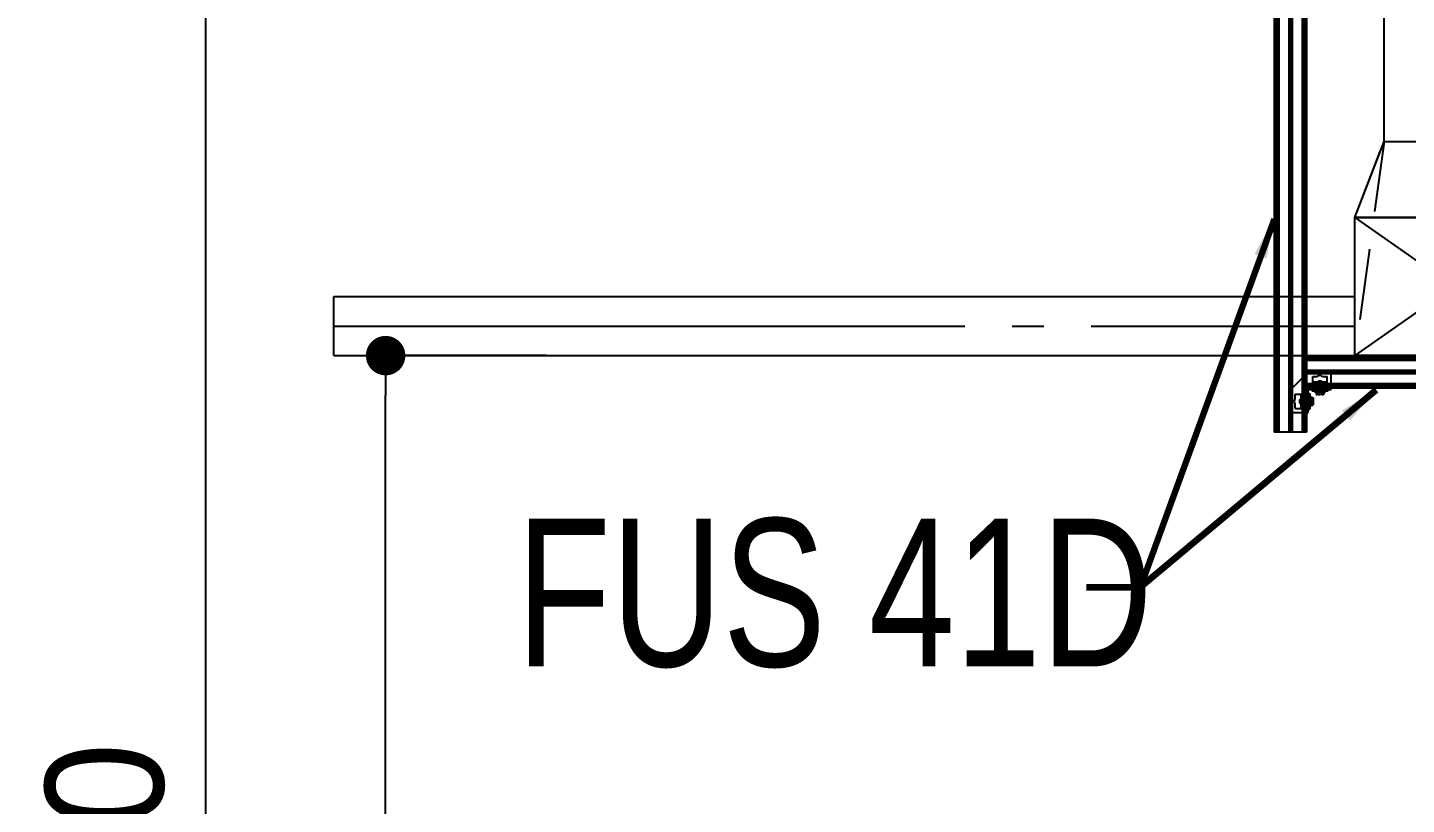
# Model space of a CAD drawing. Header units: millimetres. Extents: x 0 to 268175, y 0 to 74250.
# Drawn here: x 89272 to 92769, y 50010 to 51980 of the extents above; entities that cross this region are included whole.
import ezdxf
from ezdxf.enums import TextEntityAlignment as Align

# ---------------------------------------------------------------- set-up
doc = ezdxf.new("R2010")
doc.units = ezdxf.units.MM
doc.header["$LTSCALE"] = 200
for name, pattern in [('CEN6', [12, 10, -0.75, 0.5, -0.75]), ('HID', [2.3, 1.5, -0.8]), ('phl_thick', [0])]:
    doc.linetypes.add(name, pattern=pattern)
doc.layers.get('DEFPOINTS').update_dxf_attribs({"color": 137})
for name, color, linetype in [('1 OA', 4, 'Continuous'), ('@@P3_P4 환상망 SUPPORT', 143, 'Continuous'), ('DI', 1, 'Continuous'), ('PIPE RACK', 6, 'Continuous')]:
    doc.layers.add(name, color=color, linetype=linetype)
doc.styles.add('GHS_DIM', font='romans.shx', dxfattribs={"width": 0.7, "bigfont": 'ghs.shx'})
doc.styles.get("Standard").update_dxf_attribs({"font": 'malgun.ttf'})
doc.styles.add('돋움체', font='gulim.ttc')
doc.styles.add('맑은고딕', font='malgun.ttf')
doc.dimstyles.new('DIM30', dxfattribs={"dimscale": 30, "dimtxt": 3, "dimasz": 1, "dimexe": 0, "dimexo": 0, "dimgap": 1, "dimtad": 1, "dimdec": 0, "dimzin": 0, "dimdsep": 46, "dimtxsty": 'Standard', "dimblk1": 'DOT', "dimblk2": 'DOT', "dimsah": 1, "dimcen": 0, "dimdle": 2, "dimclrd": 1, "dimclre": 1, "dimclrt": 2, "dimadec": 0, "dimazin": 0, "dimtfac": 1, "dimtdec": 0, "dimtix": 1, "dimtmove": 2, "dimatfit": 3, "dimldrblk": 'DOT', "dimfxl": 1, "dimtolj": 1, "dimtzin": 0, "dimarcsym": 0})
doc.dimstyles.new('LEADER50', dxfattribs={"dimscale": 0, "dimtxt": 100, "dimasz": 100, "dimexe": 50, "dimexo": 50, "dimgap": 40, "dimtad": 1, "dimdec": 0, "dimdsep": 46, "dimtxsty": 'GHS_DIM', "dimcen": 2.5, "dimclrd": 1, "dimclre": 1, "dimclrt": 2, "dimadec": 0, "dimazin": 0, "dimtfac": 1, "dimtdec": 0, "dimtofl": 0, "dimtmove": 0, "dimatfit": 3, "dimfxl": 30, "dimtvp": 1, "dimtolj": 1, "dimtzin": 0, "dimarcsym": 0})

# ---------------------------------------------------------------- blocks, each defined once
blk = doc.blocks.new('*U4394')
at = {"layer": '@@P3_P4 환상망 SUPPORT', "linetype": 'phl_thick'}
for p, q in [((0, 41), (2836, 41)), ((0, -41), (0, 41)), ((0, 36.1), (2836, 36.1)), ((2836, -41), (2836, 41)), ((0, 31.3), (2836, 31.3)), ((0, 30.6), (2836, 30.6)), ((0, 30.4), (2836, 30.4)), ((0, 29.7), (2836, 29.7)), ((0, 4.1), (2836, 4.1)), ((0, 0), (2836, 0)), ((0, -4.1), (2836, -4.1)), ((0, -29.7), (2836, -29.7)), ((0, -30.4), (2836, -30.4)), ((0, -30.6), (2836, -30.6)), ((0, -31.3), (2836, -31.3)), ((0, -36.1), (2836, -36.1)), ((0, -41), (2836, -41))]:
    blk.add_line(p, q, dxfattribs=at)
blk = doc.blocks.new('*U3733')
at = {"layer": '@@P3_P4 환상망 SUPPORT', "linetype": 'phl_thick'}
for p, q in [((0, 41), (718, 41)), ((0, -41), (0, 41)), ((0, 36.1), (718, 36.1)), ((718, -41), (718, 41)), ((0, 31.329156), (718, 31.329156)), ((0, 30.638193), (718, 30.638193)), ((0, 30.361807), (718, 30.361807)), ((0, 29.670844), (718, 29.670844)), ((0, 4.099998), (718, 4.099998)), ((0, 0), (718, 0)), ((0, -4.099998), (718, -4.099998)), ((0, -29.670845), (718, -29.670845)), ((0, -30.361809), (718, -30.361809)), ((0, -30.638191), (718, -30.638191)), ((0, -31.329155), (718, -31.329155)), ((0, -36.099998), (718, -36.099998)), ((0, -41), (718, -41))]:
    blk.add_line(p, q, dxfattribs=at)
blk = doc.blocks.new('A$Cd080613a')
at = {"layer": '@@P3_P4 환상망 SUPPORT', "color": 2, "linetype": 'phl_thick'}
for p, q in [((-20, 4.434), (-18.540497, 4.434)), ((-20, 1.034), (-20, 4.434)), ((-20, 1.034), (-18.540497, 1.034)), ((-18.540497, 4.434), (-11.18034, 4.434)), ((-18.540497, 1.034), (-18.540497, 4.434)), ((-18.540497, 1.034), (-11.18034, 1.034)), ((-13.5, 0), (-13.5, 1.034)), ((-13.5, 0), (-8, 0)), ((-11.18034, 4.434), (-10.999621, 4.526016)), ((-11.18034, 1.034), (-11.18034, 4.434)), ((-11.18034, 1.034), (-8.008727, 1.034)), ((-10.999621, 4.526016), (-10.817799, 4.607405)), ((-10.817799, 4.607405), (-10.635521, 4.678167)), ((-10.635521, 4.678167), (-10.453605, 4.738253)), ((-10.5, -10.466), (-10.5, 0)), ((-10.453605, 4.738253), (-10.273729, 4.787376)), ((-10.309559, 6.434007), (10.309559, 6.434007)), ((-10.273729, 4.787376), (-10.096742, 4.825514)), ((-10.096742, 4.825514), (-9.923378, 4.852767)), ((-9.923378, 4.852767), (-9.754732, 4.869109)), ((-9.754732, 4.869109), (-9.592018, 4.874416)), ((-9.43597, 4.869011), (-9.592018, 4.874416)), ((-9.45, 12.285517), (-8.5, 12.834)), ((-9.45, 12.285517), (-9.425949, 12.285517)), ((-9.45, 6.434), (-9.45, 12.285517)), ((-9.286802, 4.852541), (-9.43597, 4.869011)), ((-9.425949, 12.285517), (-9.225178, 12.382765)), ((-9.425949, 6.434), (-9.425949, 12.285517)), ((-9.14507, 4.825103), (-9.286802, 4.852541)), ((-9.225178, 12.382765), (-9.028632, 12.46982)), ((-9.011345, 4.786714), (-9.14507, 4.825103)), ((-9.028632, 12.46982), (-8.835734, 12.547031)), ((-8.886751, 4.737605), (-9.011345, 4.786714)), ((-8.771402, 4.677806), (-8.886751, 4.737605)), ((-8.835734, 12.547031), (-8.645934, 12.614685)), ((-8.66519, 4.60729), (-8.771402, 4.677806)), ((-8.568009, 4.52603), (-8.66519, 4.60729)), ((-8.645934, 12.614685), (-8.458704, 12.673015)), ((-8.479752, 4.434), (-8.568009, 4.52603)), ((-8.5, 12.834), (8.5, 12.834)), ((-8.383024, 4.342905), (-8.479752, 4.434)), ((-8.479752, 4.434), (8.479752, 4.434)), ((-8.458704, 12.673015), (-8.273532, 12.722205)), ((-8.298335, 4.244727), (-8.383024, 4.342905)), ((-8.225616, 4.140826), (-8.298335, 4.244727)), ((-8.273532, 12.722205), (-8.089918, 12.762387)), ((-8.164452, 4.032743), (-8.225616, 4.140826)), ((-8.114311, 3.921798), (-8.164452, 4.032743)), ((-8.073442, 3.805669), (-8.114311, 3.921798)), ((-8.089918, 12.762387), (-7.907369, 12.793645)), ((-8.041426, 3.683749), (-8.073442, 3.805669)), ((-8.018427, 3.556566), (-8.041426, 3.683749)), ((-8.004602, 3.42465), (-8.018427, 3.556566)), ((-8.006255, 0.977988), (-8.008727, 1.034)), ((-8.004136, 0.924002), (-8.006255, 0.977988)), ((-8.000031, 3.288557), (-8.004602, 3.42465)), ((-8.002394, 0.872075), (-8.004136, 0.924002)), ((-8.001102, 0.822352), (-8.002394, 0.872075)), ((-8.000288, 0.774408), (-8.001102, 0.822352)), ((-8, 0.727727), (-8.000288, 0.774408)), ((-8, -0.157176), (-8, 3.288561)), ((-7.997347, 2.169936), (-8, 2.238707)), ((-7.989459, 2.102767), (-7.997347, 2.169936)), ((-7.976272, 2.037446), (-7.989459, 2.102767)), ((-7.957771, 1.974207), (-7.976272, 2.037446)), ((-7.934047, 1.913249), (-7.957771, 1.974207)), ((-7.905217, 1.854768), (-7.934047, 1.913249)), ((-7.907369, 12.793645), (-7.725397, 12.816016)), ((-7.871396, 1.798956), (-7.905217, 1.854768)), ((-7.832213, 1.745381), (-7.871396, 1.798956)), ((-7.78686, 1.693336), (-7.832213, 1.745381)), ((-7.735268, 1.643293), (-7.78686, 1.693336)), ((-7.677382, 1.595741), (-7.735268, 1.643293)), ((-7.725397, 12.816016), (-7.543511, 12.829488)), ((-7.613221, 1.551128), (-7.677382, 1.595741)), ((-7.54299, 1.509804), (-7.613221, 1.551128)), ((-7.543511, 12.829488), (-7.361216, 12.834)), ((-7.466933, 1.472099), (-7.54299, 1.509804)), ((-7.385253, 1.438355), (-7.466933, 1.472099)), ((-7.298238, 1.408783), (-7.385253, 1.438355)), ((-7.17892, 12.829488), (-7.361216, 12.834)), ((-7.206336, 1.383563), (-7.298238, 1.408783)), ((-7.110023, 1.362871), (-7.206336, 1.383563)), ((-6.997035, 12.816016), (-7.17892, 12.829488)), ((-7.009788, 1.34687), (-7.110023, 1.362871)), ((-6.90625, 1.335597), (-7.009788, 1.34687)), ((-6.815063, 12.793645), (-6.997035, 12.816016)), ((-6.800099, 1.329011), (-6.90625, 1.335597)), ((-6.632514, 12.762387), (-6.815063, 12.793645)), ((-6.691977, 1.327135), (-6.800099, 1.329011)), ((-6.691977, 1.327135), (-6.581325, 1.329907)), ((-6.4489, 12.722205), (-6.632514, 12.762387)), ((-6.581325, 1.329907), (-6.467915, 1.337363)), ((-6.467915, 1.337363), (-6.352408, 1.349526)), ((-6.263728, 12.673015), (-6.4489, 12.722205)), ((-6.352408, 1.349526), (-6.235472, 1.366419)), ((-6.076497, 12.614685), (-6.263728, 12.673015)), ((-6.235472, 1.366419), (-6.117777, 1.387979)), ((-6.117777, 1.387979), (-6, 1.414014)), ((-5.886698, 12.547031), (-6.076497, 12.614685)), ((-6, 1.414014), (-5.30323, 1.57262)), ((-6, -1.216), (-6, 1.414014)), ((-5.6938, 12.46982), (-5.886698, 12.547031)), ((-5.497254, 12.382765), (-5.6938, 12.46982)), ((-5.296482, 12.285517), (-5.497254, 12.382765)), ((-5.30323, 1.57262), (-4.617331, 1.711087)), ((-5.296482, 12.285517), (-4.129467, 12.285517)), ((-5.296482, 6.434), (-5.296482, 12.285517)), ((-4.617331, 1.711087), (-3.940787, 1.829986)), ((-4.129467, 12.285517), (-3.727924, 12.382765)), ((-4.129467, 6.434), (-4.129467, 12.285517)), ((-3.940787, 1.829986), (-3.272149, 1.929801)), ((-3.727924, 12.382765), (-3.334832, 12.46982)), ((-3.334832, 12.46982), (-2.949037, 12.547031)), ((-3.272149, 1.929801), (-2.610019, 2.010935)), ((-2.949037, 12.547031), (-2.569437, 12.614685)), ((-2.610019, 2.010935), (-1.953047, 2.07371)), ((-2.569437, 12.614685), (-2.194977, 12.673015)), ((-2.194977, 12.673015), (-1.824632, 12.722205)), ((-1.953047, 2.07371), (-1.299912, 2.118373)), ((-1.824632, 12.722205), (-1.457404, 12.762387)), ((-1.457404, 12.762387), (-1.092307, 12.793645)), ((-1.299912, 2.118373), (-0.649322, 2.145102)), ((-1.092307, 12.793645), (-0.728363, 12.816016)), ((-0.728363, 12.816016), (-0.364591, 12.829488)), ((-0.649322, 2.145102), (0, 2.154)), ((-0.364591, 12.829488), (0, 12.834)), ((0.364591, 12.829488), (0, 12.834)), ((0.649322, 2.145102), (0, 2.154)), ((0.728363, 12.816016), (0.364591, 12.829488)), ((1.299912, 2.118373), (0.649322, 2.145102)), ((1.092307, 12.793645), (0.728363, 12.816016)), ((1.457404, 12.762387), (1.092307, 12.793645)), ((1.953047, 2.07371), (1.299912, 2.118373)), ((1.824632, 12.722205), (1.457404, 12.762387)), ((2.194977, 12.673015), (1.824632, 12.722205)), ((2.610019, 2.010935), (1.953047, 2.07371)), ((2.569437, 12.614685), (2.194977, 12.673015)), ((2.949037, 12.547031), (2.569437, 12.614685)), ((3.272149, 1.929801), (2.610019, 2.010935)), ((3.334832, 12.46982), (2.949037, 12.547031)), ((3.940787, 1.829986), (3.272149, 1.929801)), ((3.727924, 12.382765), (3.334832, 12.46982)), ((4.129467, 12.285517), (3.727924, 12.382765)), ((4.617331, 1.711087), (3.940787, 1.829986)), ((4.129467, 12.285517), (5.296482, 12.285517)), ((4.129467, 6.434), (4.129467, 12.285517)), ((5.30323, 1.57262), (4.617331, 1.711087)), ((5.296482, 12.285517), (5.517089, 12.391922)), ((5.296482, 6.434), (5.296482, 12.285517)), ((6, 1.414014), (5.30323, 1.57262)), ((5.517089, 12.391922), (5.732653, 12.48604)), ((5.732653, 12.48604), (5.943938, 12.568319)), ((5.943938, 12.568319), (6.151669, 12.639125)), ((6.117777, 1.387979), (6, 1.414014)), ((6, -1.216), (6, 1.414014)), ((6.235472, 1.366419), (6.117777, 1.387979)), ((6.151669, 12.639125), (6.356539, 12.698744)), ((6.352408, 1.349526), (6.235472, 1.366419)), ((6.467915, 1.337363), (6.352408, 1.349526)), ((6.356539, 12.698744), (6.559224, 12.747389)), ((6.581325, 1.329907), (6.467915, 1.337363)), ((6.559224, 12.747389), (6.760381, 12.785202)), ((6.691977, 1.327135), (6.581325, 1.329907)), ((6.691977, 1.327135), (6.800099, 1.329011)), ((6.760381, 12.785202), (6.960663, 12.812253)), ((6.800099, 1.329011), (6.90625, 1.335597)), ((6.90625, 1.335597), (7.009788, 1.34687)), ((6.960663, 12.812253), (7.160721, 12.828542)), ((7.009788, 1.34687), (7.110023, 1.362871)), ((7.110023, 1.362871), (7.206336, 1.383563)), ((7.160721, 12.828542), (7.361216, 12.834)), ((7.206336, 1.383563), (7.298238, 1.408783)), ((7.298238, 1.408783), (7.385253, 1.438355)), ((7.583949, 12.827266), (7.361216, 12.834)), ((7.385253, 1.438355), (7.466933, 1.472099)), ((7.466933, 1.472099), (7.54299, 1.509804)), ((7.54299, 1.509804), (7.613221, 1.551128)), ((7.806234, 12.80717), (7.583949, 12.827266)), ((7.613221, 1.551128), (7.677382, 1.595741)), ((7.677382, 1.595741), (7.735268, 1.643293)), ((7.735268, 1.643293), (7.78686, 1.693336)), ((7.78686, 1.693336), (7.832213, 1.745381)), ((8.028974, 12.773795), (7.806234, 12.80717)), ((7.832213, 1.745381), (7.871395, 1.798957)), ((7.871395, 1.798957), (7.905217, 1.854768)), ((7.905217, 1.854768), (7.934047, 1.913249)), ((7.934047, 1.913249), (7.957771, 1.974207)), ((7.957771, 1.974207), (7.976272, 2.037446)), ((7.976272, 2.037446), (7.989459, 2.102767)), ((7.989459, 2.102767), (7.997347, 2.169936)), ((7.997347, 2.169936), (8, 2.238707)), ((8, 3.288561), (8.004602, 3.42465)), ((8, -0.157176), (8, 3.288561)), ((8, 0.727727), (8.000288, 0.774408)), ((8, 0), (13.5, 0)), ((8.000288, 0.774408), (8.001102, 0.822352)), ((8.001102, 0.822352), (8.002394, 0.872075)), ((8.002394, 0.872075), (8.004128, 0.923982)), ((8.004128, 0.923982), (8.006255, 0.977988)), ((8.004602, 3.42465), (8.018427, 3.556566)), ((8.006255, 0.977988), (8.008727, 1.034)), ((8.008727, 1.034), (20, 1.034)), ((8.018427, 3.556566), (8.041426, 3.683749)), ((8.253062, 12.727113), (8.028974, 12.773795)), ((8.041426, 3.683749), (8.073442, 3.805669)), ((8.073442, 3.805669), (8.114311, 3.921798)), ((8.114311, 3.921798), (8.164452, 4.032743)), ((8.164452, 4.032743), (8.225616, 4.140826)), ((8.225616, 4.140826), (8.298335, 4.244727)), ((8.479397, 12.666988), (8.253062, 12.727113)), ((8.298335, 4.244727), (8.383024, 4.342905)), ((8.383024, 4.342905), (8.4798, 4.433966)), ((8.70889, 12.593179), (8.479397, 12.666988)), ((8.479752, 4.434), (8.567993, 4.526015)), ((9.45, 12.285517), (8.5, 12.834)), ((8.567993, 4.526015), (8.665364, 4.607404)), ((8.665364, 4.607404), (8.772082, 4.678167)), ((8.942483, 12.505333), (8.70889, 12.593179)), ((8.772082, 4.678167), (8.888251, 4.738253)), ((8.888251, 4.738253), (9.013275, 4.787375)), ((9.181157, 12.402978), (8.942483, 12.505333)), ((9.013275, 4.787375), (9.146859, 4.825513)), ((9.146859, 4.825513), (9.288848, 4.852767)), ((9.425949, 12.285517), (9.181157, 12.402978)), ((9.288848, 4.852767), (9.438622, 4.869109)), ((9.425949, 12.285517), (9.45, 12.285517)), ((9.425949, 6.434), (9.425949, 12.285517)), ((9.438622, 4.869109), (9.595039, 4.874416)), ((9.45, 6.434), (9.45, 12.285517)), ((9.757758, 4.869011), (9.595039, 4.874416)), ((9.925931, 4.852541), (9.757758, 4.869011)), ((10.099052, 4.825103), (9.925931, 4.852541)), ((10.276366, 4.786714), (10.099052, 4.825103)), ((10.45592, 4.737606), (10.276366, 4.786714)), ((10.63676, 4.677807), (10.45592, 4.737606)), ((10.5, -10.466), (10.5, 0)), ((10.81822, 4.607291), (10.63676, 4.677807)), ((10.999636, 4.526031), (10.81822, 4.607291)), ((11.18034, 4.434), (10.999636, 4.526031)), ((11.18034, 4.434), (18.540497, 4.434)), ((11.18034, 1.034), (11.18034, 4.434)), ((13.5, 0), (13.5, 1.034)), ((18.540497, 4.434), (20, 4.434)), ((18.540497, 1.034), (18.540497, 4.434)), ((20, 1.034), (20, 4.434)), ((-17.5, -10.466), (-6.800735, -10.466)), ((-17.5, -18.466001), (-17.5, -10.466)), ((-17.5, -18.466001), (17.5, -18.466001)), ((-6.800735, -16.249999), (-6.800735, -10.466)), ((-6.800735, -16.249999), (6.800735, -16.249999)), ((-6, -1.216), (6, -1.216)), ((-5, -20.63), (-5, -18.466001)), ((-4.064, -21.565999), (-5, -20.63)), ((-5, -20.63), (5, -20.63)), ((-4.064, -21.565999), (4.064, -21.565999)), ((4.064, -21.565999), (5, -20.63)), ((5, -20.63), (5, -18.466001)), ((6.800735, -10.466), (17.5, -10.466)), ((6.800735, -16.249999), (6.800735, -10.466)), ((14.5, -18.466001), (14.5, -10.466)), ((17.5, -18.466001), (17.5, -10.466))]:
    blk.add_line(p, q, dxfattribs=at)
for centre, start, end in [((-10.309559, -0.066037), 90.000000636, 136.186859386), ((10.309559, -0.066037), 43.813140614, 89.999999364)]:
    blk.add_arc(centre, 6.500044, start, end, dxfattribs=at)
for centre, start_param, end_param in [((-6, -0.157176), 3.1415926536, 4.7123889763), ((6, -0.157176), 4.7123889844, 6.2831853072)]:
    blk.add_ellipse(centre, major_axis=(2, 0), ratio=0.529412, start_param=start_param, end_param=end_param, dxfattribs=at)
blk = doc.blocks.new('A$Cc3c98554')
at = {"layer": '@@P3_P4 환상망 SUPPORT', "color": 6, "linetype": 'phl_thick'}
for p, q in [((-57, 0), (0, 0)), ((0, -45), (0, 0)), ((-103, -46), (-57.000017, -0.000015)), ((-46, -12), (-34.734983, -12)), ((-46, -28.5), (-46, -12)), ((-46, -28.5), (-34.734983, -28.5)), ((-21.265018, -12), (-10, -12)), ((-21.265018, -28.5), (-10, -28.5)), ((-10, -28.5), (-10, -12)), ((-103, -103), (-103, -46)), ((-91, -57), (-74.5, -57)), ((-91, -68.265017), (-91, -57)), ((-74.5, -68.265017), (-74.5, -57)), ((-64.816234, -46), (-57, -38.183766)), ((-64.816234, -46), (-62, -46)), ((-63, -103), (-63, -46)), ((-62, -103), (-62, -46)), ((-58, -103), (-58, -46)), ((-57, -41), (-57, -38.183766)), ((-57, -40), (0, -40)), ((-57, -41), (0, -41)), ((-57, -45), (0, -45)), ((-103, -103), (-58, -103)), ((-91, -93), (-91, -81.734982)), ((-91, -93), (-74.5, -93)), ((-74.5, -93), (-74.5, -81.734982))]:
    blk.add_line(p, q, dxfattribs=at)
for centre, radius, start, end in [((-28, -20.25), 10.65, 50.773127024, 129.226880882), ((-28, -20.25), 10.65, 230.773119118, 309.226872976), ((-82.75, -75), 10.65, 140.773119117, 219.226872976), ((-82.75, -75), 10.65, 320.773127024, 39.226880883), ((-57, -46), 5, 90.000000002, 180), ((-57, -46), 1, 90.000000007, 180)]:
    blk.add_arc(centre, radius, start, end, dxfattribs=at)
at = {"layer": '@@P3_P4 환상망 SUPPORT', "color": 2, "linetype": 'Continuous'}
for p, rotation in [((-28, -45), 180), ((-58, -75), 270)]:
    blk.add_blockref('A$Cd080613a', p, dxfattribs=dict(at, rotation=rotation))
blk = doc.blocks.new('_DOT')
at = {"color": 0, "linetype": 'ByBlock'}
blk.add_line((-0.5, 0), (-1, 0), dxfattribs=at)
at = {"color": 0, "linetype": 'ByBlock', "const_width": 0.5}
blk.add_lwpolyline([(-0.25, 0, 1), (0.25, 0, 1)], format="xyb", close=True, dxfattribs=at)
blk = doc.blocks.new('*D4391')
at = {"layer": 'DEFPOINTS', "color": 0}
for p in [(89723.8, 52498.2), (90131.6, 52498.2), (90131.6, 46948.2)]:
    blk.add_point(p, dxfattribs=at)
at = {"layer": 'DI', "color": 1, "lineweight": -2}
for p, q in [((90131.6, 52498.2), (89723.8, 52498.2)), ((89723.8, 47048.2), (89723.8, 52398.2)), ((90131.6, 46948.2), (89723.8, 46948.2))]:
    blk.add_line(p, q, dxfattribs=at)
at = {"layer": 'DI', "color": 1, "linetype": 'ByBlock', "lineweight": -2, "xscale": 100, "yscale": 100, "zscale": 100}
for p, rotation in [((89723.8, 52498.2), 90), ((89723.8, 46948.2), 270)]:
    blk.add_blockref('_DOT', p, dxfattribs=dict(at, rotation=rotation))
at = {"layer": 'DI', "color": 2, "insert": (89468.8, 49723.2), "char_height": 300, "attachment_point": 5, "rotation": 90, "style": '맑은고딕'}
blk.add_mtext('\\A1;5550', dxfattribs=at)
blk = doc.blocks.new('*D4392')
at = {"layer": 'DEFPOINTS', "color": 0}
for p in [(90179.9, 51148.2), (90587.7, 51148.2), (90587.7, 46948.2)]:
    blk.add_point(p, dxfattribs=at)
at = {"layer": 'DI', "color": 1, "lineweight": -2}
for p, q in [((90587.7, 51148.2), (90179.9, 51148.2)), ((90179.9, 47048.2), (90179.9, 51048.2)), ((90587.7, 46948.2), (90179.9, 46948.2))]:
    blk.add_line(p, q, dxfattribs=at)
at = {"layer": 'DI', "color": 1, "linetype": 'ByBlock', "lineweight": -2, "xscale": 100, "yscale": 100, "zscale": 100}
for p, rotation in [((90179.9, 51148.2), 90), ((90179.9, 46948.2), 270)]:
    blk.add_blockref('_DOT', p, dxfattribs=dict(at, rotation=rotation))
at = {"layer": 'DI', "color": 2, "insert": (89924.9, 49048.2), "char_height": 300, "attachment_point": 5, "rotation": 90, "style": '맑은고딕'}
blk.add_mtext('\\A1;4200', dxfattribs=at)

msp = doc.modelspace()

# ---------------------------------------------------------------- linework, layer by layer
at = {"layer": '1 OA'}
for p, q in [((92712.5, 51685.8), (92712.5, 52323.2)), ((90049, 51298.2), (92637.5, 51298.2)), ((90049, 51148.2), (90049, 51298.2)), ((90049, 51148.2), (92637.5, 51148.2))]:
    msp.add_line(p, q, dxfattribs=at)
at = {"layer": '1 OA', "color": 1, "linetype": 'CEN6', "ltscale": 0.8}
msp.add_line((90049, 51223.2), (92637.5, 51223.2), dxfattribs=at)
at = {"layer": '1 OA', "color": 4}
msp.add_lwpolyline([(92637.5, 51498.2), (92712.5, 51691.8), (93062.5, 51691.8), (93137.5, 51498.2), (92637.5, 51498.2)], dxfattribs=at)
at = {"layer": '1 OA', "color": 4, "linetype": 'HID', "ltscale": 0.6}
msp.add_lwpolyline([(92712.5, 51691.8), (92637.5, 51148.2), (92637.5, 51498.2), (92712.5, 51691.8)], dxfattribs=at)
at = {"layer": '1 OA'}
msp.add_lwpolyline([(92637.5, 51498.2), (93137.5, 51498.2), (93137.5, 51148.2), (92637.5, 51148.2), (92637.5, 51498.2)], dxfattribs=at)
at = {"layer": '1 OA', "color": 1, "linetype": 'CEN6', "ltscale": 0.8}
msp.add_lwpolyline([(92637.5, 51148.2), (92637.5, 51498.2), (93137.5, 51148.2), (93137.5, 51498.2), (92637.5, 51148.2)], dxfattribs=at)

# ---------------------------------------------------------------- block references
at = {"layer": '@@P3_P4 환상망 SUPPORT', "linetype": 'Continuous', "xscale": -1}
for name, p, rotation in [('*U4394', (92474.5, 53790.2), 89.9999999999997), ('*U3733', (92515.5, 51107.2), 180)]:
    msp.add_blockref(name, p, dxfattribs=dict(at, rotation=rotation))
at = {"layer": '@@P3_P4 환상망 SUPPORT', "color": 6}
msp.add_blockref('A$Cc3c98554', (92577.5, 51107.2), dxfattribs=at)

# ---------------------------------------------------------------- texts
at = {"layer": 'PIPE RACK', "style": '돋움체', "width": 0.8}
msp.add_text('FUS 41D', height=375, dxfattribs=at).set_placement((90511.6, 50547.2, 0), align=Align.MIDDLE_LEFT)

# ---------------------------------------------------------------- dimensions: what is measured, and where the dimension line sits
at = {"layer": 'DI'}
for base, p1, p2, picture, middle in [((89723.8, 52498.2), (90131.6, 46948.2), (90131.6, 52498.2), '*D4391', (89468.8, 49723.2)), ((90179.9, 51148.2), (90587.7, 46948.2), (90587.7, 51148.2), '*D4392', (89924.9, 49048.2))]:
    dim = msp.add_linear_dim(base=base, p1=p1, p2=p2, angle=270, dimstyle='DIM30', override={"dimscale": 100, "dimtxsty": '맑은고딕', "dimldrblk": 'DOT'}, dxfattribs=at)
    dim.commit()
    dim.dimension.update_dxf_attribs({"geometry": picture, "text_midpoint": middle})

# ---------------------------------------------------------------- leaders
at = {"color": 30}
for points in [[(92433, 51494.4), (92093.6, 50559.7), (91957.6, 50559.7)], [(92692.2, 51060.7), (92093.6, 50559.7), (91957.6, 50559.7)]]:
    msp.add_leader(points, dimstyle='LEADER50', override={"dimscale": 1, "dimtxt": 100, "dimasz": 100, "dimgap": 40, "dimtad": 0, "dimtxsty": 'GHS_DIM', "dimclrd": 1, "dimlwd": 65534}, dxfattribs=at)

doc.saveas('drawing.dxf')
